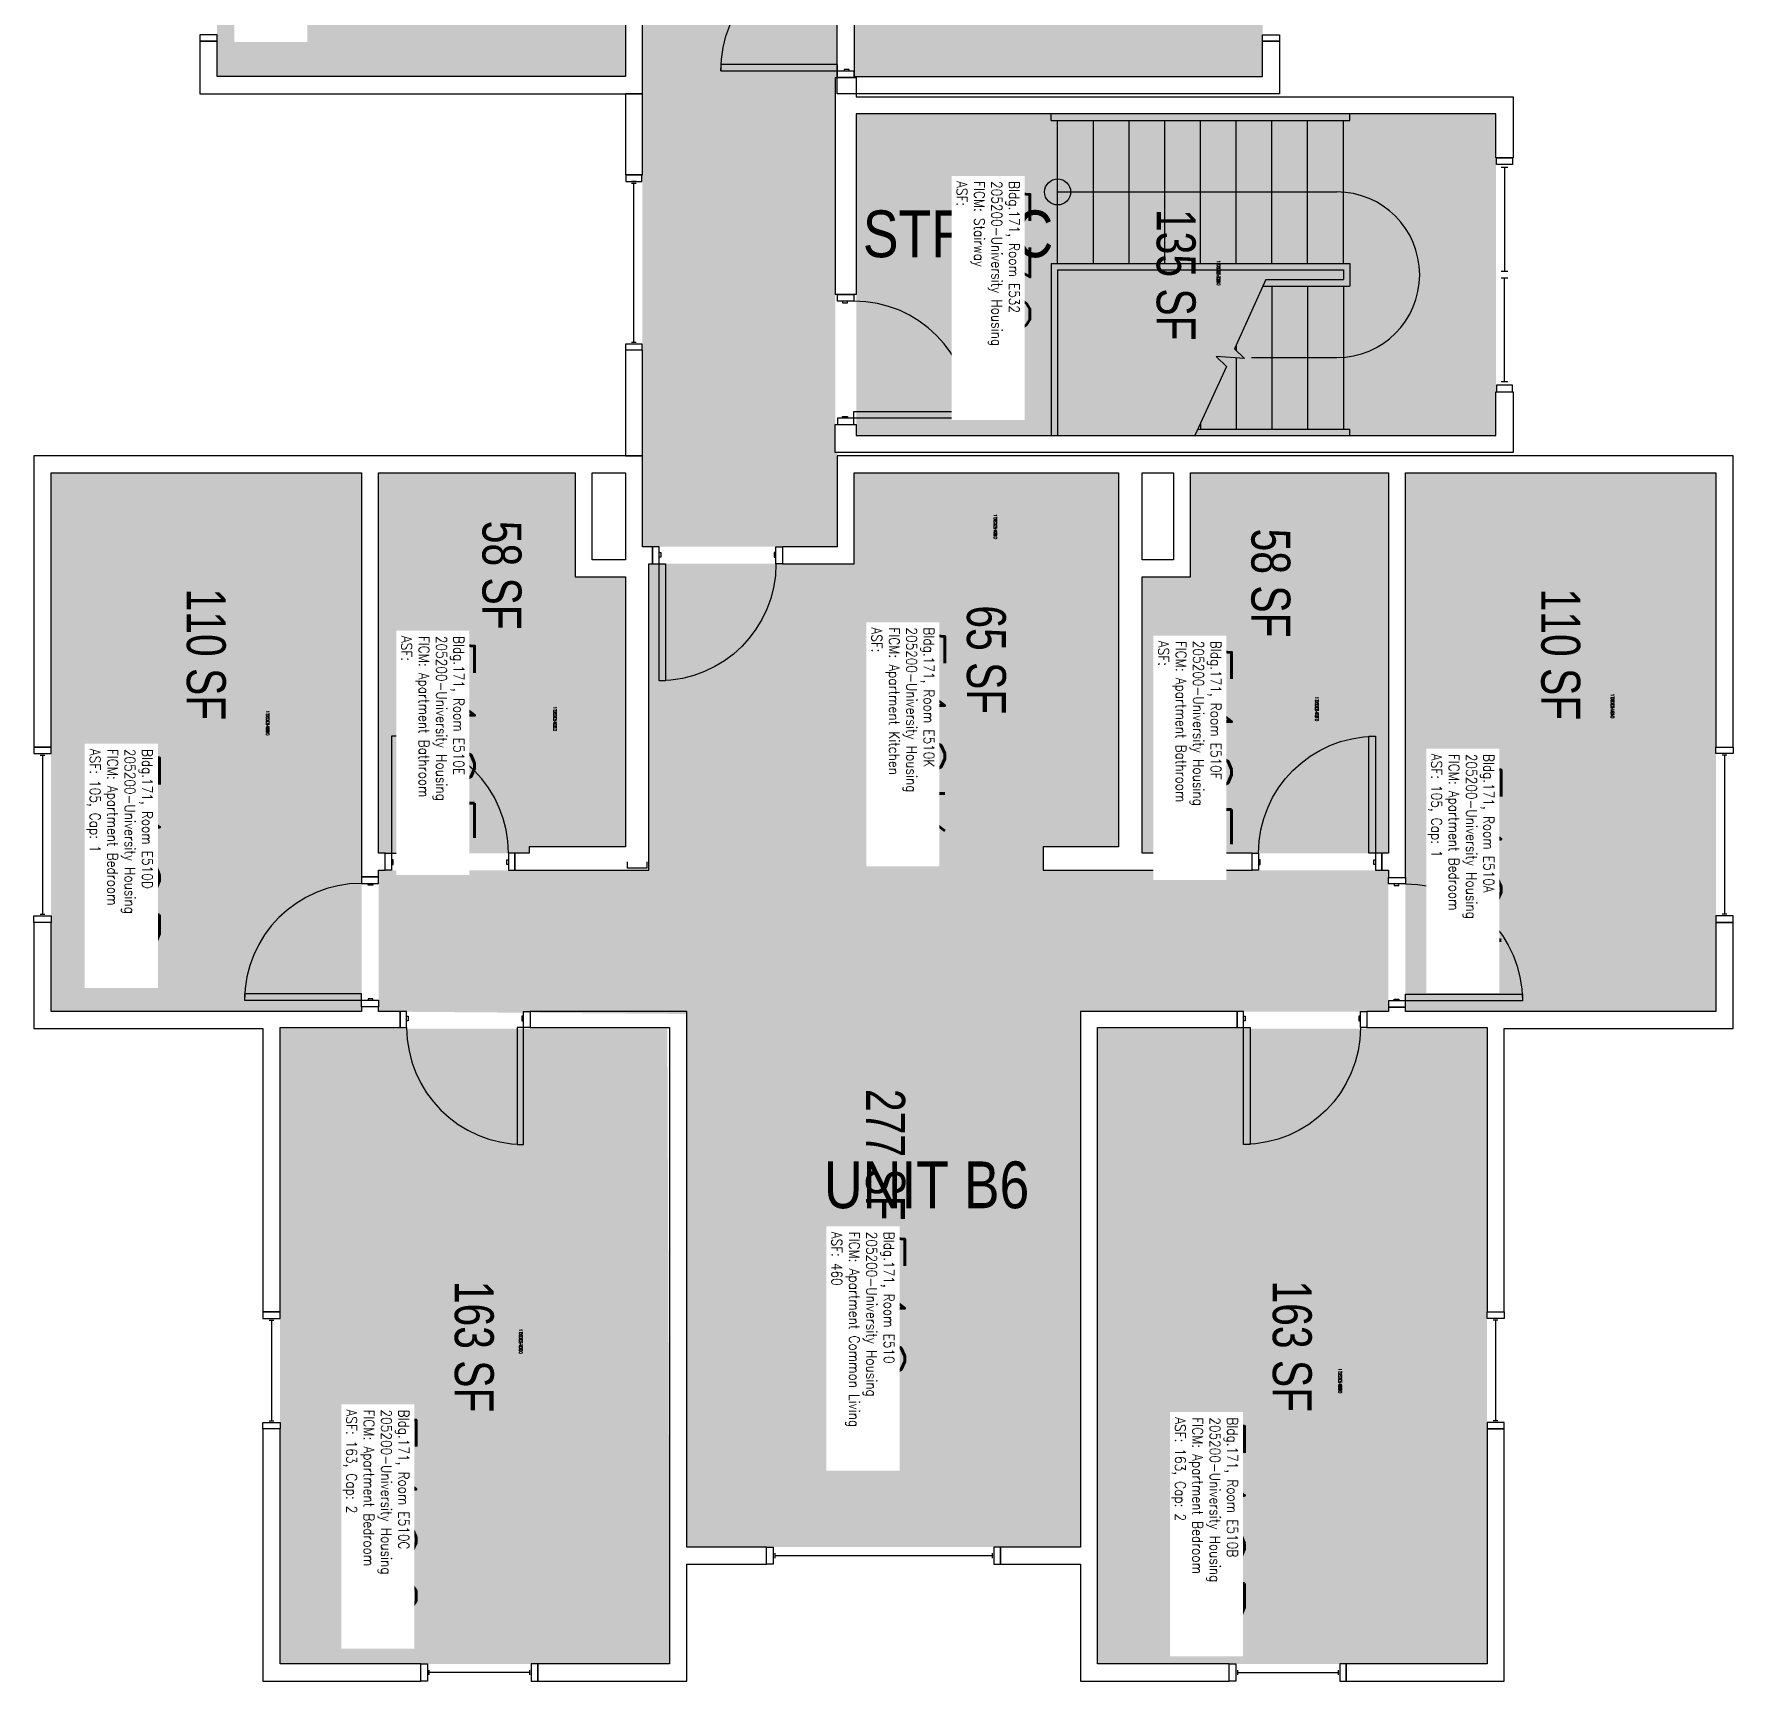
# Model space of a CAD drawing. Header units: inches. Extents: x 9163 to 12690, y -254 to 1288.
# Drawn here: x 11071 to 11595, y -204 to 303 of the extents above; entities that cross this region are included whole.
import ezdxf
from ezdxf.enums import TextEntityAlignment as Align

# ---------------------------------------------------------------- set-up
doc = ezdxf.new("R2010")
doc.units = ezdxf.units.IN
doc.header["$LTSCALE"] = 48
doc.header["$MEASUREMENT"] = 0
for name, color, linetype in [('A-AREA-IDEN', 1, 'Continuous'), ('A-DOOR', 2, 'Continuous'), ('A-FLOR', 3, 'Continuous'), ('A-GLAZ', 1, 'Continuous'), ('A-IDEN-RNUM', 7, 'Continuous'), ('A-IDEN-SNUM', 4, 'Continuous'), ('A-IDEN-VNUM', 4, 'Continuous'), ('A-WALL', 5, 'Continuous'), ('AREA-TEXT', 3, 'Continuous'), ('Rooms-Category-Color', 7, 'Continuous'), ('Rooms-College-Color', 7, 'Continuous'), ('Rooms-Department-Color', 7, 'Continuous'), ('Rooms-Division-Color', 7, 'Continuous'), ('Rooms-Information', 7, 'Continuous')]:
    doc.layers.add(name, color=color, linetype=linetype)
doc.styles.add('AREA', font='arial.ttf', dxfattribs={"width": 0.75, "height": 12})
doc.styles.add('DIMS', font='ARIALN.TTF')
doc.styles.add('ROOMSNUMBER', font='txt.shx', dxfattribs={"height": 0.03})
doc.styles.add('ROOMVNUMBER', font='simplex.shx', dxfattribs={"width": 0.85})
doc.styles.get("Standard").update_dxf_attribs({"font": 'ARIALN.TTF'})
doc.dimstyles.new('NBA 2004', dxfattribs={"dimscale": 48, "dimtxt": 0.09375, "dimasz": 0.09375, "dimexe": 0.125, "dimexo": 0.125, "dimgap": 0.0625, "dimtad": 1, "dimdec": 3, "dimzin": 3, "dimdsep": 46, "dimlunit": 4, "dimtxsty": 'DIMS', "dimblk": 'ARCHTICK', "dimcen": 0.09375, "dimdle": 0.125, "dimclrd": 256, "dimclre": 256, "dimclrt": 2, "dimadec": 0, "dimazin": 0, "dimtfac": 0.75, "dimtdec": 3, "dimtmove": 2, "dimatfit": 2, "dimfxl": 1, "dimfrac": 2, "dimtolj": 1, "dimtzin": 0, "dimlwd": -1, "dimlwe": -1, "dimarcsym": 0})

# ---------------------------------------------------------------- blocks, each defined once
blk = doc.blocks.new('_ArchTick')
at = {"linetype": 'ByBlock', "const_width": 0.15}
blk.add_lwpolyline([(-0.5, -0.5), (0.5, 0.5)], dxfattribs=at)

msp = doc.modelspace()

# ---------------------------------------------------------------- hatches: boundary and pattern name
at = {"layer": 'Rooms-Category-Color', "true_color": 0xadadad}
for points in [[(11258.83, 829.5), (11258.83, 734.86), (11233.83, 734.86), (11233.83, 652.54), (11258.83, 652.54), (11258.83, 145), (11318.83, 145), (11318.83, 173), (11318.83, 174), (11318.21, 174), (11318.21, 182.63), (11318.21, 289.5), (11318.83, 289.5), (11318.83, 329.5), (11318.21, 329.5), (11318.21, 345.38), (11318.83, 652.54), (11343.83, 652.54), (11343.83, 734.86), (11318.83, 734.86), (11318.83, 829.5)], [(11324.7, 278.25), (11521.71, 278.25), (11521.71, 179.25), (11324.7, 179.25)]]:
    msp.add_hatch(color=253, dxfattribs=at).paths.add_polyline_path(points)
at = {"layer": 'Rooms-Category-Color', "true_color": 0x728ef3}
for points in [[(11253.58, 289.77), (11127.83, 289.75), (11127.83, 408.5), (11253.58, 408.5)], [(11324.08, 289.77), (11449.83, 289.75), (11449.83, 408.5), (11324.08, 408.5)], [(11076.71, 167.75), (11172.33, 167.75), (11172.33, 43.25), (11172.33, 1.88), (11076.71, 1.88)], [(11177.58, 167.75), (11177.58, 50.63), (11223.96, 50.63), (11223.96, 52.63), (11253.58, 52.63), (11253.58, 135.75), (11238.11, 135.75), (11238.11, 167.75)], [(11324.08, 167.75), (11405.46, 167.75), (11405.46, 52.63), (11324.08, 52.63)], [(11427.6, 167.75), (11488.58, 167.75), (11488.58, 50.63), (11412.71, 50.63), (11412.71, 135.75), (11427.6, 135.75)], [(11493.83, 167.75), (11589.46, 167.75), (11589.46, 1.88), (11493.83, 1.88)], [(11393.71, -163), (11272.48, -163), (11272.48, 1.14), (11177.6, 1.88), (11177.6, 45.38), (11260.83, 45.38), (11260.85, 139.75), (11324.1, 139.75), (11324.08, 52.63), (11382.21, 52.63), (11382.21, 45.38), (11488.58, 45.38), (11488.6, 1.88), (11393.73, 1.88), (11393.73, -163)], [(11147.23, -3.37), (11266.52, -3.37), (11267.23, -199), (11147.23, -199)], [(11398.96, -3.37), (11518.96, -3.36), (11518.96, -199), (11398.96, -199)]]:
    msp.add_hatch(color=171, dxfattribs=at).paths.add_polyline_path(points)
at = {"layer": 'Rooms-College-Color', "true_color": 0xadadad}
for points in [[(11258.83, 829.5), (11258.83, 734.86), (11233.83, 734.86), (11233.83, 652.54), (11258.83, 652.54), (11258.83, 145), (11318.83, 145), (11318.83, 173), (11318.83, 174), (11318.21, 174), (11318.21, 182.63), (11318.21, 289.5), (11318.83, 289.5), (11318.83, 329.5), (11318.21, 329.5), (11318.21, 345.38), (11318.83, 652.54), (11343.83, 652.54), (11343.83, 734.86), (11318.83, 734.86), (11318.83, 829.5)], [(11253.58, 289.77), (11127.83, 289.75), (11127.83, 408.5), (11253.58, 408.5)], [(11324.08, 289.77), (11449.83, 289.75), (11449.83, 408.5), (11324.08, 408.5)], [(11324.7, 278.25), (11521.71, 278.25), (11521.71, 179.25), (11324.7, 179.25)], [(11076.71, 167.75), (11172.33, 167.75), (11172.33, 43.25), (11172.33, 1.88), (11076.71, 1.88)], [(11177.58, 167.75), (11177.58, 50.63), (11223.96, 50.63), (11223.96, 52.63), (11253.58, 52.63), (11253.58, 135.75), (11238.11, 135.75), (11238.11, 167.75)], [(11324.08, 167.75), (11405.46, 167.75), (11405.46, 52.63), (11324.08, 52.63)], [(11427.6, 167.75), (11488.58, 167.75), (11488.58, 50.63), (11412.71, 50.63), (11412.71, 135.75), (11427.6, 135.75)], [(11493.83, 167.75), (11589.46, 167.75), (11589.46, 1.88), (11493.83, 1.88)], [(11393.71, -163), (11272.48, -163), (11272.48, 1.14), (11177.6, 1.88), (11177.6, 45.38), (11260.83, 45.38), (11260.85, 139.75), (11324.1, 139.75), (11324.08, 52.63), (11382.21, 52.63), (11382.21, 45.38), (11488.58, 45.38), (11488.6, 1.88), (11393.73, 1.88), (11393.73, -163)], [(11147.23, -3.37), (11266.52, -3.37), (11267.23, -199), (11147.23, -199)], [(11398.96, -3.37), (11518.96, -3.36), (11518.96, -199), (11398.96, -199)]]:
    msp.add_hatch(color=253, dxfattribs=at).paths.add_polyline_path(points)
at = {"layer": 'Rooms-Department-Color', "true_color": 0xacacac}
for points in [[(11258.83, 829.5), (11258.83, 734.86), (11233.83, 734.86), (11233.83, 652.54), (11258.83, 652.54), (11258.83, 145), (11318.83, 145), (11318.83, 173), (11318.83, 174), (11318.21, 174), (11318.21, 182.63), (11318.21, 289.5), (11318.83, 289.5), (11318.83, 329.5), (11318.21, 329.5), (11318.21, 345.38), (11318.83, 652.54), (11343.83, 652.54), (11343.83, 734.86), (11318.83, 734.86), (11318.83, 829.5)], [(11324.7, 278.25), (11521.71, 278.25), (11521.71, 179.25), (11324.7, 179.25)]]:
    msp.add_hatch(color=253, dxfattribs=at).paths.add_polyline_path(points)
at = {"layer": 'Rooms-Department-Color', "true_color": 0x604aed}
for points in [[(11253.58, 289.77), (11127.83, 289.75), (11127.83, 408.5), (11253.58, 408.5)], [(11324.08, 289.77), (11449.83, 289.75), (11449.83, 408.5), (11324.08, 408.5)], [(11076.71, 167.75), (11172.33, 167.75), (11172.33, 43.25), (11172.33, 1.88), (11076.71, 1.88)], [(11177.58, 167.75), (11177.58, 50.63), (11223.96, 50.63), (11223.96, 52.63), (11253.58, 52.63), (11253.58, 135.75), (11238.11, 135.75), (11238.11, 167.75)], [(11324.08, 167.75), (11405.46, 167.75), (11405.46, 52.63), (11324.08, 52.63)], [(11427.6, 167.75), (11488.58, 167.75), (11488.58, 50.63), (11412.71, 50.63), (11412.71, 135.75), (11427.6, 135.75)], [(11493.83, 167.75), (11589.46, 167.75), (11589.46, 1.88), (11493.83, 1.88)], [(11393.71, -163), (11272.48, -163), (11272.48, 1.14), (11177.6, 1.88), (11177.6, 45.38), (11260.83, 45.38), (11260.85, 139.75), (11324.1, 139.75), (11324.08, 52.63), (11382.21, 52.63), (11382.21, 45.38), (11488.58, 45.38), (11488.6, 1.88), (11393.73, 1.88), (11393.73, -163)], [(11147.23, -3.37), (11266.52, -3.37), (11267.23, -199), (11147.23, -199)], [(11398.96, -3.37), (11518.96, -3.36), (11518.96, -199), (11398.96, -199)]]:
    msp.add_hatch(color=173, dxfattribs=at).paths.add_polyline_path(points)
at = {"layer": 'Rooms-Division-Color', "true_color": 0xadadad}
for points in [[(11258.83, 829.5), (11258.83, 734.86), (11233.83, 734.86), (11233.83, 652.54), (11258.83, 652.54), (11258.83, 145), (11318.83, 145), (11318.83, 173), (11318.83, 174), (11318.21, 174), (11318.21, 182.63), (11318.21, 289.5), (11318.83, 289.5), (11318.83, 329.5), (11318.21, 329.5), (11318.21, 345.38), (11318.83, 652.54), (11343.83, 652.54), (11343.83, 734.86), (11318.83, 734.86), (11318.83, 829.5)], [(11324.7, 278.25), (11521.71, 278.25), (11521.71, 179.25), (11324.7, 179.25)]]:
    msp.add_hatch(color=253, dxfattribs=at).paths.add_polyline_path(points)
at = {"layer": 'Rooms-Division-Color', "true_color": 0x604aed}
for points in [[(11253.58, 289.77), (11127.83, 289.75), (11127.83, 408.5), (11253.58, 408.5)], [(11324.08, 289.77), (11449.83, 289.75), (11449.83, 408.5), (11324.08, 408.5)], [(11076.71, 167.75), (11172.33, 167.75), (11172.33, 43.25), (11172.33, 1.88), (11076.71, 1.88)], [(11177.58, 167.75), (11177.58, 50.63), (11223.96, 50.63), (11223.96, 52.63), (11253.58, 52.63), (11253.58, 135.75), (11238.11, 135.75), (11238.11, 167.75)], [(11324.08, 167.75), (11405.46, 167.75), (11405.46, 52.63), (11324.08, 52.63)], [(11427.6, 167.75), (11488.58, 167.75), (11488.58, 50.63), (11412.71, 50.63), (11412.71, 135.75), (11427.6, 135.75)], [(11493.83, 167.75), (11589.46, 167.75), (11589.46, 1.88), (11493.83, 1.88)], [(11393.71, -163), (11272.48, -163), (11272.48, 1.14), (11177.6, 1.88), (11177.6, 45.38), (11260.83, 45.38), (11260.85, 139.75), (11324.1, 139.75), (11324.08, 52.63), (11382.21, 52.63), (11382.21, 45.38), (11488.58, 45.38), (11488.6, 1.88), (11393.73, 1.88), (11393.73, -163)], [(11147.23, -3.37), (11266.52, -3.37), (11267.23, -199), (11147.23, -199)], [(11398.96, -3.37), (11518.96, -3.36), (11518.96, -199), (11398.96, -199)]]:
    msp.add_hatch(color=173, dxfattribs=at).paths.add_polyline_path(points)

# ---------------------------------------------------------------- linework, layer by layer
at = {"layer": 'A-DOOR'}
for p, q in [((11263.96, 145), (11261.96, 145)), ((11261.96, 145), (11261.96, 139.75)), ((11263.96, 139.75), (11263.96, 145)), ((11263.96, 143.25), (11264.46, 143.25)), ((11263.96, 141.75), (11263.96, 143.25)), ((11264.46, 141.75), (11263.96, 141.75)), ((11264.46, 143.25), (11264.46, 141.75)), ((11299.96, 143.25), (11299.46, 143.25)), ((11299.46, 143.25), (11299.46, 141.75)), ((11299.46, 141.75), (11299.96, 141.75)), ((11299.96, 145), (11301.96, 145)), ((11299.96, 139.75), (11299.96, 145)), ((11299.96, 141.75), (11299.96, 143.25)), ((11301.96, 145), (11301.96, 139.75)), ((11261.96, 139.75), (11263.96, 139.75)), ((11263.96, 139.75), (11265.96, 139.75)), ((11263.96, 103.75), (11263.96, 139.75)), ((11265.96, 139.75), (11265.96, 103.75)), ((11301.96, 139.75), (11299.96, 139.75)), ((11265.96, 103.75), (11263.96, 103.75)), ((11183.58, 86.63), (11181.58, 86.63)), ((11181.58, 86.63), (11181.58, 50.63)), ((11183.58, 50.63), (11183.58, 86.63)), ((11482.58, 50.63), (11482.58, 86.63)), ((11482.58, 86.63), (11484.58, 86.63)), ((11484.58, 86.63), (11484.58, 50.63)), ((11179.58, 45.38), (11179.58, 50.63)), ((11179.58, 50.63), (11181.58, 50.63)), ((11181.58, 50.63), (11183.58, 50.63)), ((11181.58, 50.63), (11181.58, 45.38)), ((11182.08, 48.63), (11181.58, 48.63)), ((11181.58, 48.63), (11181.58, 47.13)), ((11181.58, 47.13), (11182.08, 47.13)), ((11182.08, 47.13), (11182.08, 48.63)), ((11217.08, 47.13), (11217.08, 48.63)), ((11217.08, 48.63), (11217.58, 48.63)), ((11217.58, 47.13), (11217.08, 47.13)), ((11219.58, 50.63), (11217.58, 50.63)), ((11217.58, 50.63), (11217.58, 45.38)), ((11217.58, 48.63), (11217.58, 47.13)), ((11219.58, 45.38), (11219.58, 50.63)), ((11446.58, 45.38), (11446.58, 50.63)), ((11446.58, 50.63), (11448.58, 50.63)), ((11448.58, 50.63), (11448.58, 45.38)), ((11449.08, 48.63), (11448.58, 48.63)), ((11448.58, 48.63), (11448.58, 47.13)), ((11448.58, 47.13), (11449.08, 47.13)), ((11449.08, 47.13), (11449.08, 48.63)), ((11484.58, 50.63), (11482.58, 50.63)), ((11484.08, 47.13), (11484.08, 48.63)), ((11484.08, 48.63), (11484.58, 48.63)), ((11484.58, 47.13), (11484.08, 47.13)), ((11486.58, 50.63), (11484.58, 50.63)), ((11484.58, 50.63), (11484.58, 45.38)), ((11484.58, 48.63), (11484.58, 47.13)), ((11486.58, 45.38), (11486.58, 50.63)), ((11177.58, 43.35), (11172.33, 43.35)), ((11172.33, 43.35), (11172.33, 41.35)), ((11177.58, 41.35), (11177.58, 43.35)), ((11181.58, 45.38), (11179.58, 45.38)), ((11217.58, 45.38), (11219.58, 45.38)), ((11448.58, 45.38), (11446.58, 45.38)), ((11484.58, 45.38), (11486.58, 45.38)), ((11488.58, 41.2), (11488.58, 43.2)), ((11488.58, 43.2), (11493.83, 43.2)), ((11493.83, 43.2), (11493.83, 41.2)), ((11172.33, 41.35), (11177.58, 41.35)), ((11174.33, 40.85), (11174.33, 41.35)), ((11174.33, 41.35), (11175.83, 41.35)), ((11175.83, 40.85), (11174.33, 40.85)), ((11175.83, 41.35), (11175.83, 40.85)), ((11493.83, 41.2), (11488.58, 41.2)), ((11490.33, 41.2), (11490.33, 40.7)), ((11491.83, 41.2), (11490.33, 41.2)), ((11490.33, 40.7), (11491.83, 40.7)), ((11491.83, 40.7), (11491.83, 41.2)), ((11172.33, 7.35), (11136.33, 7.35)), ((11136.33, 7.35), (11136.33, 5.35)), ((11136.33, 5.35), (11172.33, 5.35)), ((11172.33, 5.35), (11172.33, 7.35)), ((11172.33, 3.35), (11172.33, 5.35)), ((11172.33, 5.35), (11177.58, 5.35)), ((11175.83, 5.85), (11174.33, 5.85)), ((11174.33, 5.85), (11174.33, 5.35)), ((11174.33, 5.35), (11175.83, 5.35)), ((11175.83, 5.35), (11175.83, 5.85)), ((11177.58, 5.35), (11177.58, 3.35)), ((11490.33, 5.2), (11490.33, 5.7)), ((11490.33, 5.7), (11491.83, 5.7)), ((11491.83, 5.7), (11491.83, 5.2)), ((11493.83, 5.2), (11493.83, 7.2)), ((11493.83, 7.2), (11529.83, 7.2)), ((11529.83, 7.2), (11529.83, 5.2)), ((11177.58, 3.35), (11172.33, 3.35)), ((11186.23, 1.88), (11184.23, 1.88)), ((11184.23, 1.88), (11184.23, -3)), ((11186.23, -3), (11186.23, 1.88)), ((11186.23, 0.5), (11186.73, 0.5)), ((11186.23, -1), (11186.23, 0.5)), ((11186.73, 0.5), (11186.73, -1)), ((11222.23, 0.5), (11221.73, 0.5)), ((11221.73, 0.5), (11221.73, -1)), ((11222.23, 1.88), (11224.23, 1.88)), ((11222.23, -3), (11222.23, 1.88)), ((11222.23, -1), (11222.23, 0.5)), ((11224.23, 1.88), (11224.23, -3)), ((11443.96, 1.88), (11441.96, 1.88)), ((11441.96, 1.88), (11441.96, -3)), ((11443.96, -3), (11443.96, 1.88)), ((11443.96, 0.5), (11444.46, 0.5)), ((11443.96, -1), (11443.96, 0.5)), ((11444.46, 0.5), (11444.46, -1)), ((11479.96, 0.5), (11479.46, 0.5)), ((11479.46, 0.5), (11479.46, -1)), ((11479.96, 1.88), (11481.96, 1.88)), ((11479.96, -3), (11479.96, 1.88)), ((11479.96, -1), (11479.96, 0.5)), ((11481.96, 1.88), (11481.96, -3)), ((11488.58, 5.2), (11488.58, 3.2)), ((11493.83, 5.2), (11488.58, 5.2)), ((11488.58, 3.2), (11493.83, 3.2)), ((11491.83, 5.2), (11490.33, 5.2)), ((11529.83, 5.2), (11493.83, 5.2)), ((11493.83, 3.2), (11493.83, 5.2)), ((11184.23, -3), (11186.23, -3)), ((11186.73, -1), (11186.23, -1)), ((11222.23, -3), (11220.23, -3)), ((11220.23, -3), (11220.23, -39)), ((11221.73, -1), (11222.23, -1)), ((11222.23, -39), (11222.23, -3)), ((11224.23, -3), (11222.23, -3)), ((11441.96, -3), (11443.96, -3)), ((11444.46, -1), (11443.96, -1)), ((11443.96, -3), (11445.96, -3)), ((11443.96, -39), (11443.96, -3)), ((11445.96, -3), (11445.96, -39)), ((11479.46, -1), (11479.96, -1)), ((11481.96, -3), (11479.96, -3)), ((11220.23, -39), (11222.23, -39)), ((11445.96, -39), (11443.96, -39))]:
    msp.add_line(p, q, dxfattribs=at)
for points in [[(11318.96, 291.5), (11318.96, 293.5), (11282.96, 293.5), (11282.96, 291.5)], [(11323.96, 291.5), (11323.96, 289.5), (11318.96, 289.5), (11318.96, 291.5)], [(11322.46, 291.5), (11322.46, 292), (11320.96, 292), (11320.96, 291.5)], [(11318.96, 220.63), (11318.96, 222.63), (11323.96, 222.63), (11323.96, 220.63)], [(11320.46, 220.63), (11320.46, 220.13), (11321.96, 220.13), (11321.96, 220.63)], [(11318.96, 184.63), (11318.96, 182.63), (11323.96, 182.63), (11323.96, 184.63)], [(11320.46, 184.63), (11320.46, 185.13), (11321.96, 185.13), (11321.96, 184.63)], [(11323.96, 184.63), (11323.96, 186.63), (11359.96, 186.63), (11359.96, 184.63)]]:
    msp.add_lwpolyline(points, close=True, dxfattribs=at)
at = {"layer": 'A-DOOR', "extrusion": (0, 0, -1)}
for centre, start, end in [((-11318.96, 291.5), 360, 90), ((-11263.96, 139.75), 180, 270), ((-11484.58, 50.63), 0, 90), ((-11493.83, 5.2), 90, 180), ((-11443.96, -3), 180, 270)]:
    msp.add_arc(centre, 36, start, end, dxfattribs=at)
at = {"layer": 'A-DOOR'}
for centre, start, end in [((11323.96, 184.63), 0, 90), ((11181.58, 50.63), 0, 90), ((11172.33, 5.35), 90, 180), ((11222.23, -3), 180, 270)]:
    msp.add_arc(centre, 36, start, end, dxfattribs=at)
at = {"layer": 'A-FLOR'}
for p, q in [((11384.71, 276.25), (11384.71, 278.25)), ((11476.71, 276.25), (11476.71, 278.25)), ((11384.71, 276.25), (11476.71, 276.25)), ((11386.71, 232.25), (11386.71, 276.25)), ((11397.71, 232.25), (11397.71, 276.25)), ((11408.71, 232.25), (11408.71, 276.25)), ((11419.71, 232.25), (11419.71, 276.25)), ((11430.71, 232.25), (11430.71, 276.25)), ((11441.71, 232.25), (11441.71, 276.25)), ((11452.71, 232.25), (11452.71, 276.25)), ((11463.71, 232.25), (11463.71, 276.25)), ((11474.71, 232.25), (11474.71, 276.25)), ((11386.71, 254.25), (11472.71, 254.25)), ((11384.71, 232.25), (11476.71, 232.25)), ((11384.71, 232.25), (11384.71, 179.25)), ((11386.71, 230.25), (11386.71, 179.25)), ((11386.71, 230.25), (11474.71, 230.25)), ((11474.71, 230.25), (11474.71, 227.25)), ((11476.71, 232.25), (11476.71, 225.25)), ((11449.93, 225.25), (11476.71, 225.25)), ((11450.84, 227.25), (11474.71, 227.25)), ((11452.71, 225.25), (11452.71, 181.25)), ((11463.71, 225.25), (11463.71, 181.25)), ((11474.71, 225.25), (11474.71, 181.25)), ((11441.71, 207.21), (11441.71, 205.44)), ((11441.71, 203.12), (11441.71, 181.25)), ((11429.89, 181.25), (11476.71, 181.25)), ((11430.71, 183.06), (11430.71, 181.25)), ((11476.71, 179.25), (11476.71, 181.25))]:
    msp.add_line(p, q, dxfattribs=at)
msp.add_lwpolyline([(11450.84, 227.25), (11441.14, 205.99), (11444.28, 202.93), (11435.53, 203.59), (11438.67, 200.53), (11428.98, 179.25)], dxfattribs=at)
msp.add_circle((11386.71, 254.25), 4, dxfattribs=at)
msp.add_arc((11472.71, 228.75), 25.5, 270, 90, dxfattribs=at)
at = {"layer": 'A-GLAZ'}
for p, q in [((11525.33, 261.75), (11523.33, 261.75)), ((11524.33, 261.75), (11524.33, 229.75)), ((11258.71, 259.5), (11253.71, 259.5)), ((11253.71, 259.5), (11253.71, 257.5)), ((11253.71, 257.5), (11258.71, 257.5)), ((11256.96, 257.5), (11255.46, 257.5)), ((11255.46, 257), (11256.96, 257)), ((11256.21, 208), (11256.21, 257)), ((11258.71, 257.5), (11258.71, 259.5)), ((11525.33, 229.75), (11523.33, 229.75)), ((11525.33, 227.75), (11523.33, 227.75)), ((11524.33, 195.75), (11524.33, 227.75)), ((11253.71, 205.5), (11253.71, 207.5)), ((11253.71, 207.5), (11258.71, 207.5)), ((11258.71, 205.5), (11253.71, 205.5)), ((11255.46, 208), (11256.96, 208)), ((11255.46, 207.5), (11256.96, 207.5)), ((11258.71, 207.5), (11258.71, 205.5)), ((11525.33, 195.75), (11523.33, 195.75)), ((11076.71, 83.34), (11071.46, 83.34)), ((11071.46, 83.34), (11071.46, 81.34)), ((11071.46, 81.34), (11076.71, 81.34)), ((11073.33, 80.84), (11074.83, 80.84)), ((11074.08, 80.84), (11074.08, 31.84)), ((11076.71, 81.34), (11076.71, 83.34)), ((11589.46, 81.34), (11589.46, 83.34)), ((11589.46, 83.34), (11594.71, 83.34)), ((11594.71, 81.34), (11589.46, 81.34)), ((11592.83, 80.84), (11591.33, 80.84)), ((11592.08, 80.84), (11592.08, 31.84)), ((11594.71, 83.34), (11594.71, 81.34)), ((11073.33, 31.84), (11074.83, 31.84)), ((11592.83, 31.84), (11591.33, 31.84)), ((11071.46, 29.34), (11071.46, 31.34)), ((11071.46, 31.34), (11076.71, 31.34)), ((11076.71, 29.34), (11071.46, 29.34)), ((11076.71, 31.34), (11076.71, 29.34)), ((11589.46, 31.34), (11589.46, 29.34)), ((11594.71, 31.34), (11589.46, 31.34)), ((11589.46, 29.34), (11594.71, 29.34)), ((11594.71, 29.34), (11594.71, 31.34)), ((11147.23, -90.62), (11141.98, -90.62)), ((11141.98, -90.62), (11141.98, -92.62)), ((11141.98, -92.62), (11147.23, -92.62)), ((11143.85, -93.12), (11145.35, -93.12)), ((11144.6, -93.12), (11144.6, -124.12)), ((11147.23, -92.62), (11147.23, -90.62)), ((11518.96, -92.62), (11518.96, -90.62)), ((11518.96, -90.62), (11524.21, -90.62)), ((11524.21, -92.62), (11518.96, -92.62)), ((11522.33, -93.12), (11520.83, -93.12)), ((11521.58, -93.12), (11521.58, -124.12)), ((11524.21, -90.62), (11524.21, -92.62)), ((11141.98, -126.62), (11141.98, -124.62)), ((11141.98, -124.62), (11147.23, -124.62)), ((11143.85, -124.12), (11145.35, -124.12)), ((11147.23, -124.62), (11147.23, -126.62)), ((11518.96, -124.62), (11518.96, -126.62)), ((11524.21, -124.62), (11518.96, -124.62)), ((11522.33, -124.12), (11520.83, -124.12)), ((11524.21, -126.62), (11524.21, -124.62)), ((11147.23, -126.62), (11141.98, -126.62)), ((11518.96, -126.62), (11524.21, -126.62)), ((11297.08, -168.25), (11297.08, -163)), ((11297.08, -163), (11299.08, -163)), ((11299.08, -163), (11299.08, -168.25)), ((11299.58, -164.87), (11299.58, -166.37)), ((11299.58, -165.62), (11366.58, -165.62)), ((11366.58, -164.87), (11366.58, -166.37)), ((11369.08, -163), (11367.08, -163)), ((11367.08, -163), (11367.08, -168.25)), ((11369.08, -168.25), (11369.08, -163)), ((11299.08, -168.25), (11297.08, -168.25)), ((11367.08, -168.25), (11369.08, -168.25)), ((11190.6, -204.25), (11190.6, -199)), ((11190.6, -199), (11192.6, -199)), ((11192.6, -199), (11192.6, -204.25)), ((11193.1, -200.87), (11193.1, -202.37)), ((11224.1, -201.62), (11193.1, -201.62)), ((11224.1, -200.87), (11224.1, -202.37)), ((11226.6, -199), (11224.6, -199)), ((11224.6, -199), (11224.6, -204.25)), ((11226.6, -204.25), (11226.6, -199)), ((11439.58, -204.25), (11439.58, -199)), ((11439.58, -199), (11441.58, -199)), ((11441.58, -199), (11441.58, -204.25)), ((11442.08, -200.87), (11442.08, -202.37)), ((11442.08, -201.62), (11473.08, -201.62)), ((11473.08, -200.87), (11473.08, -202.37)), ((11475.58, -199), (11473.58, -199)), ((11473.58, -199), (11473.58, -204.25)), ((11475.58, -204.25), (11475.58, -199)), ((11192.6, -204.25), (11190.6, -204.25)), ((11224.6, -204.25), (11226.6, -204.25)), ((11441.58, -204.25), (11439.58, -204.25)), ((11473.58, -204.25), (11475.58, -204.25))]:
    msp.add_line(p, q, dxfattribs=at)
for points in [[(11122.58, 302.64), (11122.58, 300.64), (11127.83, 300.64), (11127.83, 302.64)], [(11455.08, 302.64), (11455.08, 300.64), (11449.83, 300.64), (11449.83, 302.64)], [(11521.83, 262.75), (11521.83, 264.75), (11526.83, 264.75), (11526.83, 262.75)], [(11521.83, 194.75), (11521.83, 192.75), (11526.83, 192.75), (11526.83, 194.75)]]:
    msp.add_lwpolyline(points, close=True, dxfattribs=at)
at = {"layer": 'A-WALL'}
for p, q in [((11253.58, 408.5), (11253.58, 289.75)), ((11258.83, 284.5), (11258.83, 413.13)), ((11318.83, 284.5), (11318.83, 413.13)), ((11324.08, 408.5), (11324.08, 289.75)), ((11122.58, 300.64), (11122.58, 284.5)), ((11127.83, 300.64), (11122.58, 300.64)), ((11127.83, 289.75), (11127.83, 300.64)), ((11449.83, 289.75), (11449.83, 300.64)), ((11449.83, 300.64), (11455.08, 300.64)), ((11455.08, 300.64), (11455.08, 284.5)), ((11253.58, 289.75), (11127.83, 289.75)), ((11318.21, 289.5), (11318.21, 222.63)), ((11318.21, 289.5), (11324.71, 289.5)), ((11324.08, 289.75), (11449.83, 289.75)), ((11324.71, 289.5), (11324.71, 283.5)), ((11122.58, 284.5), (11258.83, 284.5)), ((11258.83, 284.5), (11253.58, 284.5)), ((11253.58, 284.5), (11253.58, 259.5)), ((11258.83, 259.5), (11258.83, 284.5)), ((11455.08, 284.5), (11318.83, 284.5)), ((11324.71, 283.5), (11526.96, 283.5)), ((11526.96, 283.5), (11526.96, 264.75)), ((11521.71, 278.25), (11324.71, 278.25)), ((11324.71, 278.25), (11324.71, 222.63)), ((11521.71, 264.75), (11521.71, 278.25)), ((11526.96, 264.75), (11521.71, 264.75)), ((11253.58, 259.5), (11258.83, 259.5)), ((11324.71, 222.63), (11318.21, 222.63)), ((11258.83, 205.5), (11253.58, 205.5)), ((11253.58, 205.5), (11253.58, 173)), ((11258.83, 173), (11258.83, 205.5)), ((11521.71, 179.25), (11521.71, 192.75)), ((11521.71, 192.75), (11526.96, 192.75)), ((11526.96, 192.75), (11526.96, 174)), ((11318.21, 182.63), (11324.71, 182.63)), ((11318.21, 174), (11318.21, 182.63)), ((11324.71, 182.63), (11324.71, 179.25)), ((11324.71, 179.25), (11521.71, 179.25)), ((11258.83, 173), (11071.46, 173)), ((11071.46, 173), (11071.46, 83.34)), ((11253.58, 173), (11258.83, 173)), ((11258.83, 145), (11258.83, 173)), ((11526.96, 174), (11318.21, 174)), ((11594.71, 173), (11318.83, 173)), ((11318.83, 173), (11318.83, 145)), ((11594.71, 83.34), (11594.71, 173)), ((11076.71, 167.75), (11172.33, 167.75)), ((11076.71, 83.34), (11076.71, 167.75)), ((11172.33, 167.75), (11172.33, 43.35)), ((11177.58, 167.75), (11238.11, 167.75)), ((11177.58, 50.63), (11177.58, 167.75)), ((11238.11, 167.75), (11238.11, 135.75)), ((11243.36, 167.75), (11253.58, 167.75)), ((11243.36, 141), (11243.36, 167.75)), ((11253.58, 167.75), (11253.58, 141)), ((11324.08, 167.75), (11405.46, 167.75)), ((11324.08, 139.75), (11324.08, 167.75)), ((11405.46, 167.75), (11405.46, 52.63)), ((11412.71, 167.75), (11422.35, 167.75)), ((11412.71, 141), (11412.71, 167.75)), ((11422.35, 167.75), (11422.35, 141)), ((11427.6, 167.75), (11488.58, 167.75)), ((11427.6, 135.75), (11427.6, 167.75)), ((11488.58, 167.75), (11488.58, 50.63)), ((11493.83, 167.75), (11589.46, 167.75)), ((11493.83, 43.2), (11493.83, 167.75)), ((11589.46, 167.75), (11589.46, 83.34)), ((11261.96, 145), (11258.83, 145)), ((11261.96, 139.75), (11261.96, 145)), ((11318.83, 145), (11301.96, 145)), ((11301.96, 145), (11301.96, 139.75)), ((11253.58, 141), (11243.36, 141)), ((11260.83, 139.75), (11261.96, 139.75)), ((11260.83, 45.38), (11260.83, 139.75)), ((11301.96, 139.75), (11324.08, 139.75)), ((11422.35, 141), (11412.71, 141)), ((11238.11, 135.75), (11253.58, 135.75)), ((11253.58, 135.75), (11253.58, 52.63)), ((11412.71, 50.63), (11412.71, 135.75)), ((11412.71, 135.75), (11427.6, 135.75)), ((11071.46, 83.34), (11076.71, 83.34)), ((11589.46, 83.34), (11594.71, 83.34)), ((11253.58, 52.63), (11223.96, 52.63)), ((11223.96, 52.63), (11223.96, 50.63)), ((11405.46, 52.63), (11382.21, 52.63)), ((11382.21, 52.63), (11382.21, 45.38)), ((11179.58, 50.63), (11177.58, 50.63)), ((11179.58, 45.38), (11179.58, 50.63)), ((11223.96, 50.63), (11219.58, 50.63)), ((11219.58, 50.63), (11219.58, 45.38)), ((11254.21, 46), (11254.21, 48)), ((11260.2, 48), (11260.2, 46)), ((11446.58, 50.63), (11412.71, 50.63)), ((11446.58, 45.38), (11446.58, 50.63)), ((11488.58, 50.63), (11486.58, 50.63)), ((11486.58, 50.63), (11486.58, 45.38)), ((11172.33, 43.35), (11177.58, 43.35)), ((11177.58, 43.35), (11177.58, 45.38)), ((11177.58, 45.38), (11179.58, 45.38)), ((11219.58, 45.38), (11226.33, 45.38)), ((11226.33, 45.38), (11260.83, 45.38)), ((11260.2, 46), (11254.21, 46)), ((11382.21, 45.38), (11409.96, 45.38)), ((11409.96, 45.38), (11446.58, 45.38)), ((11486.58, 45.38), (11488.58, 45.38)), ((11488.58, 45.38), (11488.58, 43.2)), ((11488.58, 43.2), (11493.83, 43.2)), ((11071.46, 29.34), (11071.46, -3.37)), ((11076.71, 29.34), (11071.46, 29.34)), ((11076.71, 1.88), (11076.71, 29.34)), ((11594.71, 29.34), (11589.46, 29.34)), ((11589.46, 29.34), (11589.46, 1.88)), ((11594.71, -3.37), (11594.71, 29.34)), ((11142.58, 1.88), (11076.71, 1.88)), ((11172.33, 1.88), (11142.58, 1.88)), ((11177.58, 3.35), (11172.33, 3.35)), ((11172.33, 3.35), (11172.33, 1.88)), ((11177.58, 1.88), (11177.58, 3.35)), ((11184.23, 1.88), (11177.58, 1.88)), ((11184.23, -3), (11184.23, 1.88)), ((11272.48, 1.88), (11224.23, 1.88)), ((11224.23, 1.88), (11224.23, -3)), ((11272.48, -163), (11272.48, 1.88)), ((11441.96, 1.88), (11393.71, 1.88)), ((11393.71, 1.88), (11393.71, -163)), ((11441.96, -3), (11441.96, 1.88)), ((11488.58, 1.88), (11481.96, 1.88)), ((11481.96, 1.88), (11481.96, -3)), ((11488.58, 3.2), (11488.58, 1.88)), ((11493.83, 3.2), (11488.58, 3.2)), ((11493.83, 1.88), (11493.83, 3.2)), ((11523.58, 1.88), (11493.83, 1.88)), ((11589.46, 1.88), (11523.58, 1.88)), ((11071.46, -3.37), (11141.98, -3.37)), ((11141.98, -3.37), (11141.98, -90.62)), ((11147.23, -90.62), (11147.23, -3)), ((11147.23, -3), (11184.23, -3)), ((11224.23, -3), (11267.23, -3)), ((11267.23, -3), (11267.23, -199)), ((11398.96, -3), (11441.96, -3)), ((11398.96, -199), (11398.96, -3)), ((11481.96, -3), (11518.96, -3)), ((11518.96, -3), (11518.96, -90.62)), ((11524.21, -90.62), (11524.21, -3.37)), ((11524.21, -3.37), (11594.71, -3.37)), ((11141.98, -90.62), (11147.23, -90.62)), ((11518.96, -90.62), (11524.21, -90.62)), ((11141.98, -126.62), (11141.98, -204.25)), ((11147.23, -126.62), (11141.98, -126.62)), ((11147.23, -199), (11147.23, -126.62)), ((11524.21, -126.62), (11518.96, -126.62)), ((11518.96, -126.62), (11518.96, -199)), ((11524.21, -204.25), (11524.21, -126.62)), ((11297.08, -163), (11272.48, -163)), ((11297.08, -168.25), (11297.08, -163)), ((11393.71, -163), (11369.08, -163)), ((11369.08, -163), (11369.08, -168.25)), ((11272.48, -168.25), (11297.08, -168.25)), ((11272.48, -204.25), (11272.48, -168.25)), ((11369.08, -168.25), (11393.71, -168.25)), ((11393.71, -168.25), (11393.71, -204.25)), ((11190.6, -199), (11147.23, -199)), ((11190.6, -204.25), (11190.6, -199)), ((11267.23, -199), (11226.6, -199)), ((11226.6, -199), (11226.6, -204.25)), ((11439.58, -199), (11398.96, -199)), ((11439.58, -204.25), (11439.58, -199)), ((11518.96, -199), (11475.58, -199)), ((11475.58, -199), (11475.58, -204.25)), ((11141.98, -204.25), (11190.6, -204.25)), ((11226.6, -204.25), (11272.48, -204.25)), ((11393.71, -204.25), (11439.58, -204.25)), ((11475.58, -204.25), (11524.21, -204.25))]:
    msp.add_line(p, q, dxfattribs=at)

# ---------------------------------------------------------------- texts
at = {"layer": 'A-AREA-IDEN'}
for s, p in [('STR 8C', (11356.04, 234.15)), ('UNIT B6', (11346.37, -58.67))]:
    msp.add_text(s, height=14.4, dxfattribs=at).set_placement(p, align=Align.CENTER)
at = {"layer": 'A-IDEN-RNUM', "style": 'ROOMSNUMBER', "width": 0.85}
for s, p in [('0532-00', (11436.28, 229.29)), ('0510-K0', (11367.53, 151.21)), ('0510-E0', (11231.91, 92.05)), ('0510-F0', (11466.53, 95.09)), ('0510-A0', (11557.6, 95.95)), ('0510-D0', (11143.44, 90.75)), ('0510-C0', (11221.37, -99.64)), ('0510-00', (11327.9, -100.62)), ('0510-B0', (11473.71, -111.8))]:
    msp.add_text(s, height=1, rotation=270, dxfattribs=at).set_placement(p, align=Align.MIDDLE_CENTER)
at = {"layer": 'A-IDEN-SNUM', "style": 'ROOMSNUMBER', "width": 0.85}
for s, p in [('1710E53200', (11436.28, 229.29)), ('1710E510K0', (11367.53, 151.21)), ('1710E510E0', (11231.91, 92.05)), ('1710E510F0', (11466.53, 95.09)), ('1710E510A0', (11557.6, 95.95)), ('1710E510D0', (11143.44, 90.75)), ('1710E510C0', (11221.37, -99.64)), ('1710E51000', (11327.9, -100.62)), ('1710E510B0', (11473.71, -111.8))]:
    msp.add_text(s, height=1, rotation=270, dxfattribs=at).set_placement(p, align=Align.MIDDLE_CENTER)
at = {"layer": 'A-IDEN-VNUM', "style": 'ROOMVNUMBER', "width": 0.85}
for s, p in [('532', (11366.91, 233.01)), ('510E', (11195.88, 86.14)), ('510K', (11340.68, 88.29)), ('510F', (11429.02, 84.62)), ('510D', (11098.89, 50.89)), ('510A', (11512.02, 48.44)), ('510', (11328.37, -88.67)), ('510C', (11177.86, -152.98)), ('510B', (11433.06, -154.91))]:
    msp.add_text(s, height=22.5, rotation=270, dxfattribs=at).set_placement(p, align=Align.MIDDLE_CENTER)
at = {"layer": 'AREA-TEXT', "style": 'AREA', "width": 0.75}
for s, p in [('135 SF', (11423.21, 228.75)), ('58 SF', (11215.58, 136.23)), ('58 SF', (11452.37, 133.82)), ('110 SF', (11124.52, 111.86)), ('110 SF', (11541.65, 111.86)), ('65 SF', (11364.77, 110.19)), ('277 SF', (11333.74, -42.2)), ('163 SF', (11207.05, -101.28)), ('163 SF', (11458.96, -101.18))]:
    msp.add_text(s, height=12, rotation=270, dxfattribs=at).set_placement(p, align=Align.MIDDLE_CENTER)

# ---------------------------------------------------------------- leaders
at = {"layer": 'A-FLOR'}
msp.add_leader([(11446.42, 203.25), (11472.71, 203.25)], dimstyle='NBA 2004', override={"dimscale": 96, "dimasz": 0.09375, "dimgap": 0.0625, "dimtad": 0}, dxfattribs=at)

# ---------------------------------------------------------------- next in the draw order: texts
at = {"layer": 'Rooms-Information', "char_height": 3.2143, "width": 72, "attachment_point": 7, "rotation": 270, "style": 'ROOMVNUMBER', "bg_fill": 3, "box_fill_scale": 1.5, "bg_fill_color": 256, "bg_fill_true_color": 13158600, "bg_fill_transparency": 0}
for s, insert in [('Bldg.171, Room E508A^M^J205200-University Housing^M^JFICM: Apartment Bedroom^M^JASF: 105, Cap: 1', (11133.7, 374.02)), ('Bldg.171, Room E532^M^J205200-University Housing^M^JFICM: Stairway^M^JASF: ', (11355.66, 257.6)), ('Bldg.171, Room E510K^M^J205200-University Housing^M^JFICM: Apartment Kitchen^M^JASF: ', (11329.43, 120.17)), ('Bldg.171, Room E510E^M^J205200-University Housing^M^JFICM: Apartment Bathroom^M^JASF: ', (11184.63, 117.56)), ('Bldg.171, Room E510F^M^J205200-University Housing^M^JFICM: Apartment Bathroom^M^JASF: ', (11417.77, 116.04)), ('Bldg.171, Room E510D^M^J205200-University Housing^M^JFICM: Apartment Bedroom^M^JASF: 105, Cap: 1', (11087.64, 82.77)), ('Bldg.171, Room E510A^M^J205200-University Housing^M^JFICM: Apartment Bedroom^M^JASF: 105, Cap: 1', (11500.77, 81.23)), ('Bldg.171, Room E510^M^J205200-University Housing^M^JFICM: Apartment Common Living^M^JASF: 460', (11317.12, -65.9)), ('Bldg.171, Room E510C^M^J205200-University Housing^M^JFICM: Apartment Bedroom^M^JASF: 163, Cap: 2', (11166.61, -120.65)), ('Bldg.171, Room E510B^M^J205200-University Housing^M^JFICM: Apartment Bedroom^M^JASF: 163, Cap: 2', (11421.81, -123.04))]:
    msp.add_mtext(s, dxfattribs=dict(at, insert=insert))

doc.saveas('drawing.dxf')
